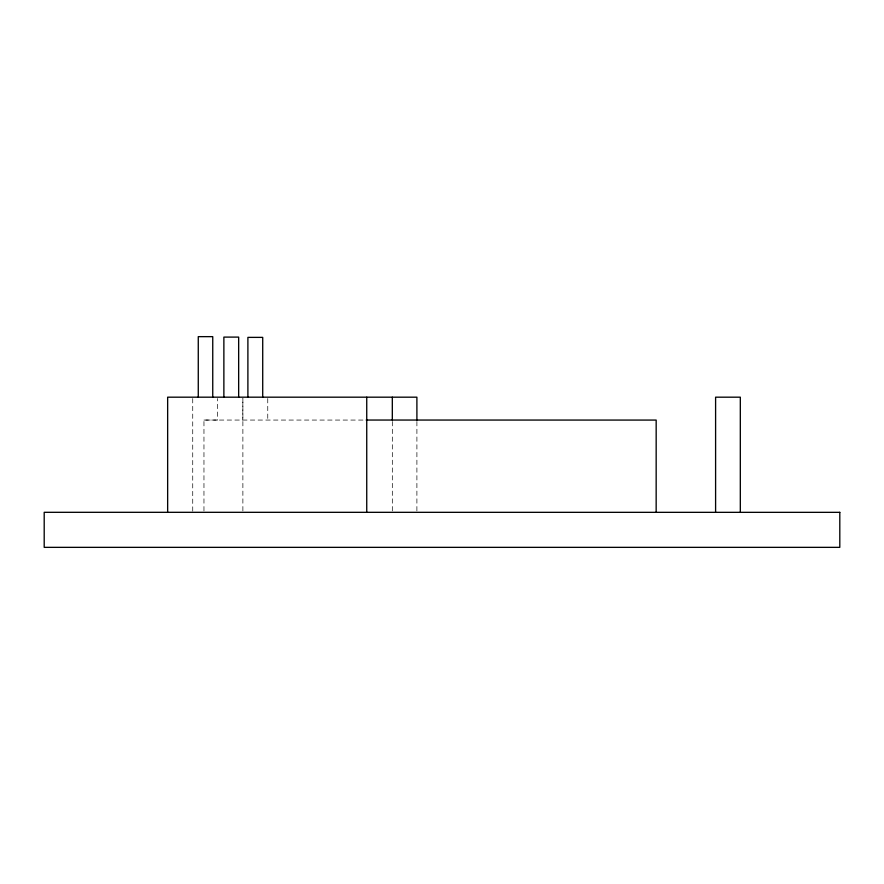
<?xml version="1.0" encoding="UTF-8"?>
<svg xmlns="http://www.w3.org/2000/svg" width="884" height="884" viewBox="0 0 884 884"><rect width="100%" height="100%" fill="white"/><g stroke="black" fill="none" stroke-linecap="round" stroke-linejoin="round"><path stroke-width="0.66" stroke-dasharray="4.42 3.31" d="M203.961 510.941L203.961 420.055L217.652 420.044L217.652 398.529M242.879 510.93L242.879 398.529L242.791 420.044M392.319 510.93L392.319 420.044M416.894 510.93L416.905 420.044M203.961 420.055L365.269 420.066M267.753 398.529L267.764 420.044M192.734 398.551L192.734 512.311"/><path stroke-width="1.33" d="M656.16 512.333L656.171 420.077L366.197 420.044M740.317 512.311L740.317 397.181L715.598 397.181L715.598 512.311M416.905 420.044L416.894 397.181L167.651 397.181L167.651 512.311M392.319 397.181L392.319 420.044M366.738 397.181L366.738 512.311M262.714 397.181L262.714 337.379L247.896 337.379L247.896 397.181M238.658 397.181L238.658 337.102L223.873 337.102L223.873 397.181M212.746 397.181L212.746 336.649L198.27 336.649L198.27 397.181M839.8 512.344L44.2 512.311L44.2 547.351L839.8 547.351L839.8 512.311"/></g></svg>
